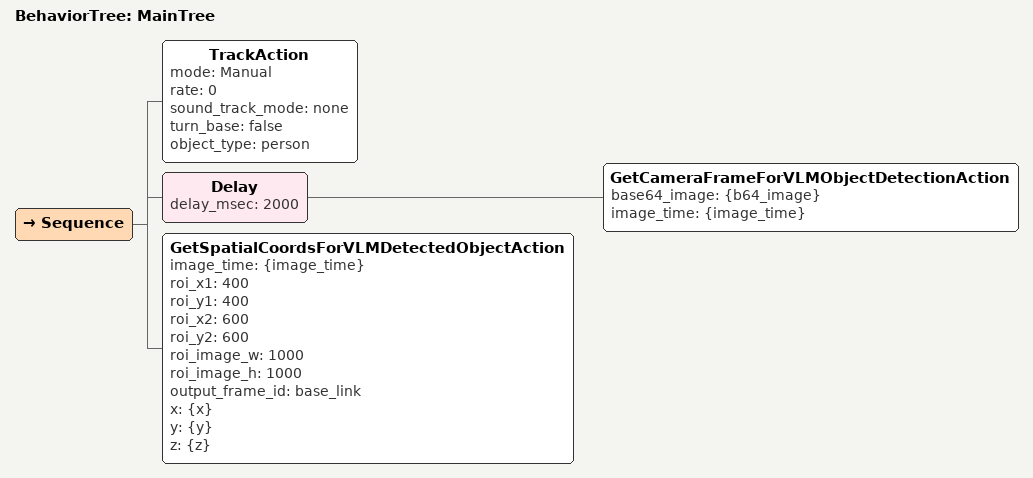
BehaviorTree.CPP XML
<root BTCPP_format="4" main_tree_to_execute="MainTree">
	<BehaviorTree ID="MainTree">
		<Sequence>
         <TrackAction mode="Manual" rate="0" sound_track_mode="none" turn_base="false" object_type="person" />

         <Delay delay_msec="2000">
            <GetCameraFrameForVLMObjectDetectionAction base64_image="{b64_image}" image_time="{image_time}"/>
         </Delay>
         <!-- would use VLM to identify and object and return BB coords.  Those would be passed to this action: -->
         <GetSpatialCoordsForVLMDetectedObjectAction image_time="{image_time}" roi_x1="400" roi_y1="400" roi_x2="600" roi_y2="600"
                                                  roi_image_w="1000" roi_image_h="1000" output_frame_id="base_link"
                                                  x="{x}" y="{y}" z="{z}"/>
		</Sequence>
	</BehaviorTree>
</root>
